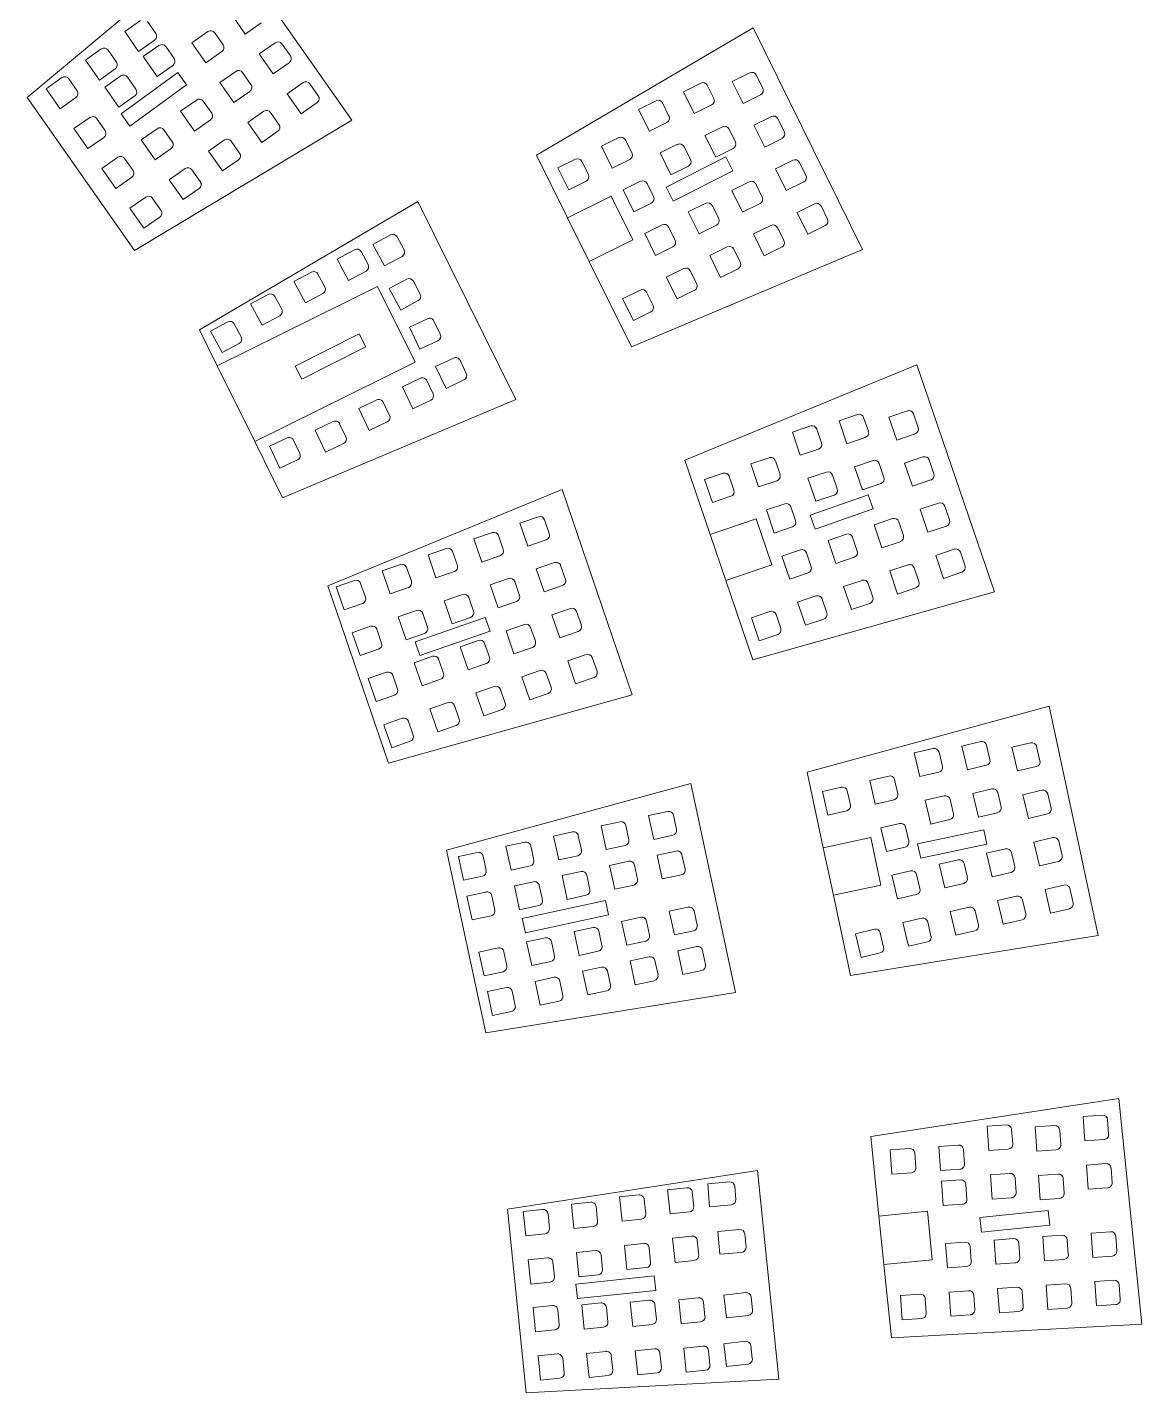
# Model space of a CAD drawing. Header units: millimetres. Extents: x -2091 to 2473, y -1360 to 1670.
# Drawn here: x 972.5 to 1201.6, y 1133.1 to 1413.6 of the extents above; entities that cross this region are included whole.
import ezdxf

# ---------------------------------------------------------------- set-up
doc = ezdxf.new("R2010")
doc.units = ezdxf.units.MM

msp = doc.modelspace()

# ---------------------------------------------------------------- linework, layer by layer
at = {"color": 7, "linetype": 'Continuous', "lineweight": 15}
for p, q in [((1012.52, 1432.67), (972.54, 1399.19)), ((1012.52, 1432.67), (1039.24, 1394.58)), ((995.84, 1415.07), (992.56, 1412.77)), ((998.95, 1412.37), (997.23, 1414.83)), ((1014.48, 1416.35), (1017.35, 1412.26)), ((1017.35, 1412.26), (1020.62, 1414.56)), ((992.56, 1412.77), (995.43, 1408.68)), ((1009.66, 1412.77), (1006.39, 1410.47)), ((1012.78, 1410.07), (1011.06, 1412.52)), ((1121.72, 1413.51), (1077.21, 1387.39)), ((1144.25, 1368.02), (1121.72, 1413.51)), ((987.75, 1409.19), (984.47, 1406.89)), ((990.87, 1406.49), (989.14, 1408.94)), ((995.43, 1408.68), (998.71, 1410.98)), ((999.6, 1409.91), (996.33, 1407.62)), ((1002.72, 1407.21), (1000.99, 1409.67)), ((1006.39, 1410.47), (1009.26, 1406.38)), ((1009.26, 1406.38), (1012.54, 1408.67)), ((1023.49, 1410.46), (1020.22, 1408.17)), ((1026.61, 1407.76), (1024.89, 1410.22)), ((984.47, 1406.89), (987.35, 1402.8)), ((996.33, 1407.62), (999.2, 1403.52)), ((999.2, 1403.52), (1002.47, 1405.82)), ((1020.22, 1408.17), (1023.09, 1404.07)), ((1023.09, 1404.07), (1026.36, 1406.37)), ((979.66, 1403.3), (976.39, 1401.01)), ((982.78, 1400.6), (981.06, 1403.06)), ((987.35, 1402.8), (990.62, 1405.09)), ((991.74, 1403.65), (988.47, 1401.35)), ((1003.48, 1404.33), (991.82, 1395.85)), ((994.86, 1400.94), (993.13, 1403.4)), ((1005.29, 1401.84), (1003.48, 1404.33)), ((1015.41, 1404.58), (1012.13, 1402.28)), ((1018.52, 1401.88), (1016.8, 1404.34)), ((1121.05, 1404.27), (1117.47, 1402.5)), ((1123.72, 1401.13), (1122.39, 1403.82)), ((976.39, 1401.01), (979.26, 1396.91)), ((988.47, 1401.35), (991.34, 1397.25)), ((993.63, 1393.36), (1005.29, 1401.84)), ((1012.13, 1402.28), (1015, 1398.19)), ((1015, 1398.19), (1018.28, 1400.49)), ((1029.24, 1402.28), (1025.96, 1399.98)), ((1032.35, 1399.58), (1030.63, 1402.03)), ((1110.98, 1402.18), (1107.4, 1400.41)), ((1107.4, 1400.41), (1109.61, 1395.92)), ((1113.65, 1399.04), (1112.32, 1401.73)), ((1117.47, 1402.5), (1119.68, 1398.02)), ((994.57, 1367.78), (972.54, 1399.19)), ((979.26, 1396.91), (982.53, 1399.21)), ((991.34, 1397.25), (994.61, 1399.55)), ((1007.32, 1398.7), (1004.05, 1396.4)), ((1010.44, 1396), (1008.71, 1398.45)), ((1025.96, 1399.98), (1028.83, 1395.89)), ((1028.83, 1395.89), (1032.11, 1398.19)), ((1101.78, 1398.56), (1098.2, 1396.79)), ((1104.45, 1395.42), (1103.12, 1398.11)), ((1109.61, 1395.92), (1113.2, 1397.7)), ((1119.68, 1398.02), (1123.27, 1399.79)), ((985.41, 1395.12), (982.13, 1392.82)), ((988.52, 1392.42), (986.8, 1394.87)), ((991.82, 1395.85), (993.63, 1393.36)), ((994.57, 1367.78), (1039.24, 1394.58)), ((1004.05, 1396.4), (1006.92, 1392.31)), ((1006.92, 1392.31), (1010.19, 1394.6)), ((1021.15, 1396.39), (1017.88, 1394.1)), ((1024.27, 1393.69), (1022.54, 1396.15)), ((1098.2, 1396.79), (1100.42, 1392.31)), ((1125.49, 1395.31), (1121.9, 1393.54)), ((1128.16, 1392.17), (1126.83, 1394.86)), ((982.13, 1392.82), (985, 1388.73)), ((999.24, 1392.81), (995.96, 1390.52)), ((1002.35, 1390.11), (1000.63, 1392.57)), ((1017.88, 1394.1), (1020.75, 1390)), ((1020.75, 1390), (1024.02, 1392.3)), ((1100.42, 1392.31), (1104, 1394.08)), ((1115.42, 1393.22), (1111.83, 1391.44)), ((1118.09, 1390.08), (1116.76, 1392.76)), ((1121.9, 1393.54), (1124.12, 1389.05)), ((985, 1388.73), (988.28, 1391.02)), ((995.96, 1390.52), (998.83, 1386.42)), ((1013.06, 1390.51), (1009.79, 1388.21)), ((1016.18, 1387.81), (1014.46, 1390.27)), ((1094.16, 1390.97), (1090.58, 1389.19)), ((1090.58, 1389.19), (1092.8, 1384.71)), ((1096.83, 1387.82), (1095.5, 1390.51)), ((1106.22, 1389.6), (1102.63, 1387.83)), ((1108.89, 1386.46), (1107.56, 1389.15)), ((1111.83, 1391.44), (1114.05, 1386.96)), ((1124.12, 1389.05), (1127.71, 1390.83)), ((991.15, 1386.93), (987.87, 1384.63)), ((994.27, 1384.23), (992.54, 1386.69)), ((998.83, 1386.42), (1002.11, 1388.72)), ((1009.79, 1388.21), (1012.66, 1384.12)), ((1012.66, 1384.12), (1015.94, 1386.42)), ((1077.21, 1387.39), (1083.6, 1374.48)), ((1085.2, 1386.53), (1081.62, 1384.76)), ((1087.87, 1383.39), (1086.54, 1386.08)), ((1092.8, 1384.71), (1096.38, 1386.49)), ((1102.63, 1387.83), (1104.85, 1383.34)), ((1116.11, 1387.02), (1103.86, 1380.82)), ((1114.05, 1386.96), (1117.63, 1388.74)), ((1117.57, 1384.15), (1116.11, 1387.02)), ((1129.92, 1386.35), (1126.34, 1384.57)), ((987.87, 1384.63), (990.75, 1380.54)), ((1004.98, 1384.63), (1001.7, 1382.33)), ((1008.09, 1381.93), (1006.37, 1384.38)), ((1081.62, 1384.76), (1083.83, 1380.28)), ((1104.85, 1383.34), (1108.44, 1385.12)), ((1105.32, 1377.94), (1117.57, 1384.15)), ((1126.34, 1384.57), (1128.56, 1380.09)), ((1132.59, 1383.21), (1131.26, 1385.9)), ((990.75, 1380.54), (994.02, 1382.84)), ((1001.7, 1382.33), (1004.58, 1378.24)), ((1004.58, 1378.24), (1007.85, 1380.53)), ((1083.83, 1380.28), (1087.42, 1382.05)), ((1098.6, 1382), (1095.01, 1380.23)), ((1101.27, 1378.86), (1099.94, 1381.55)), ((1103.86, 1380.82), (1105.32, 1377.94)), ((1120.96, 1381.91), (1117.38, 1380.14)), ((1123.63, 1378.77), (1122.3, 1381.46)), ((1128.56, 1380.09), (1132.14, 1381.87)), ((996.89, 1378.74), (993.62, 1376.45)), ((1000.01, 1376.04), (998.29, 1378.5)), ((1052.82, 1377.86), (1007.91, 1351.47)), ((1052.82, 1377.86), (1072.97, 1337.16)), ((1092.56, 1378.92), (1083.6, 1374.48)), ((1097, 1369.96), (1092.56, 1378.92)), ((1095.01, 1380.23), (1097.23, 1375.75)), ((1117.38, 1380.14), (1119.59, 1375.66)), ((993.62, 1376.45), (996.49, 1372.35)), ((1097.23, 1375.75), (1100.82, 1377.52)), ((1112, 1377.48), (1108.41, 1375.7)), ((1108.41, 1375.7), (1110.63, 1371.22)), ((1114.67, 1374.34), (1113.34, 1377.02)), ((1119.59, 1375.66), (1123.18, 1377.43)), ((1134.36, 1377.39), (1130.77, 1375.61)), ((1130.77, 1375.61), (1132.99, 1371.13)), ((1137.03, 1374.24), (1135.7, 1376.93)), ((996.49, 1372.35), (999.76, 1374.65)), ((1083.6, 1374.48), (1088.04, 1365.52)), ((1103.04, 1373.04), (1099.45, 1371.27)), ((1105.71, 1369.9), (1104.38, 1372.59)), ((1110.63, 1371.22), (1114.22, 1373)), ((1125.4, 1372.95), (1121.81, 1371.18)), ((1128.07, 1369.81), (1126.74, 1372.5)), ((1132.99, 1371.13), (1136.58, 1372.9)), ((1047.2, 1370.98), (1043.6, 1369.04)), ((1049.98, 1367.93), (1048.56, 1370.57)), ((1088.04, 1365.52), (1097, 1369.96)), ((1099.45, 1371.27), (1101.67, 1366.79)), ((1121.81, 1371.18), (1124.03, 1366.69)), ((1039.81, 1367.95), (1036.21, 1366.02)), ((1042.59, 1364.9), (1041.16, 1367.55)), ((1043.6, 1369.04), (1045.97, 1364.64)), ((1045.97, 1364.64), (1049.57, 1366.57)), ((1096.73, 1347.98), (1144.25, 1368.02)), ((1101.67, 1366.79), (1105.25, 1368.56)), ((1116.43, 1368.51), (1112.85, 1366.74)), ((1112.85, 1366.74), (1115.07, 1362.26)), ((1119.1, 1365.37), (1117.77, 1368.06)), ((1124.03, 1366.69), (1127.61, 1368.47)), ((1036.21, 1366.02), (1038.58, 1361.61)), ((1088.04, 1365.52), (1096.73, 1347.98)), ((1107.47, 1364.08), (1103.89, 1362.3)), ((1110.14, 1360.94), (1108.81, 1363.63)), ((1115.07, 1362.26), (1118.65, 1364.03)), ((1030.93, 1363.35), (1027.33, 1361.42)), ((1027.33, 1361.42), (1029.7, 1357.01)), ((1033.71, 1360.3), (1032.28, 1362.95)), ((1038.58, 1361.61), (1042.18, 1363.55)), ((1050.54, 1361.89), (1046.94, 1359.95)), ((1053.32, 1358.84), (1051.9, 1361.48)), ((1103.89, 1362.3), (1106.1, 1357.82)), ((1044.56, 1360.41), (1011.57, 1344.07)), ((1022.05, 1358.75), (1018.45, 1356.82)), ((1024.83, 1355.7), (1023.4, 1358.35)), ((1029.7, 1357.01), (1033.3, 1358.95)), ((1052.27, 1344.85), (1044.56, 1360.41)), ((1046.94, 1359.95), (1049.31, 1355.55)), ((1098.51, 1359.64), (1094.92, 1357.87)), ((1101.18, 1356.5), (1099.85, 1359.19)), ((1106.1, 1357.82), (1109.69, 1359.6)), ((1018.45, 1356.82), (1020.82, 1352.41)), ((1049.31, 1355.55), (1052.91, 1357.48)), ((1094.92, 1357.87), (1097.14, 1353.39)), ((1097.14, 1353.39), (1100.73, 1355.16)), ((1013.74, 1353.1), (1010.21, 1351.21)), ((1016.51, 1350.05), (1015.09, 1352.7)), ((1020.82, 1352.41), (1024.42, 1354.35)), ((1054.8, 1353.76), (1051.11, 1352)), ((1057.42, 1350.58), (1056.13, 1353.29)), ((1011.57, 1344.07), (1007.91, 1351.47)), ((1010.21, 1351.21), (1012.58, 1346.81)), ((1040.77, 1350.68), (1027.61, 1344.01)), ((1042.13, 1348), (1040.77, 1350.68)), ((1051.11, 1352), (1053.26, 1347.49)), ((1012.58, 1346.81), (1016.1, 1348.7)), ((1028.96, 1341.33), (1042.13, 1348)), ((1053.26, 1347.49), (1056.95, 1349.25)), ((1011.57, 1344.07), (1019.28, 1328.51)), ((1019.28, 1328.51), (1052.27, 1344.85)), ((1027.61, 1344.01), (1028.96, 1341.33)), ((1060.15, 1345.69), (1056.46, 1343.93)), ((1062.77, 1342.51), (1061.49, 1345.22)), ((1155.41, 1344.28), (1107.71, 1324.68)), ((1171.34, 1297.64), (1155.41, 1344.28)), ((1053.34, 1341.52), (1049.65, 1339.76)), ((1056.46, 1343.93), (1058.61, 1339.42)), ((1058.61, 1339.42), (1062.3, 1341.18)), ((1049.65, 1339.76), (1051.8, 1335.25)), ((1055.96, 1338.34), (1054.67, 1341.05)), ((1024.99, 1316.97), (1072.97, 1337.16)), ((1044.38, 1337.08), (1040.69, 1335.32)), ((1047, 1333.9), (1045.71, 1336.61)), ((1051.8, 1335.25), (1055.49, 1337)), ((1040.69, 1335.32), (1042.83, 1330.81)), ((1143.2, 1334.1), (1139.41, 1332.81)), ((1139.41, 1332.81), (1141.01, 1328.08)), ((1145.43, 1330.63), (1144.46, 1333.47)), ((1153.46, 1334.83), (1149.67, 1333.55)), ((1149.67, 1333.55), (1151.27, 1328.82)), ((1155.69, 1331.37), (1154.72, 1334.21)), ((1035.42, 1332.64), (1031.72, 1330.88)), ((1031.72, 1330.88), (1033.87, 1326.37)), ((1038.04, 1329.46), (1036.75, 1332.17)), ((1042.83, 1330.81), (1046.53, 1332.57)), ((1133.6, 1331.73), (1129.81, 1330.45)), ((1129.81, 1330.45), (1131.41, 1325.71)), ((1135.83, 1328.26), (1134.87, 1331.1)), ((1151.27, 1328.82), (1155.06, 1330.1)), ((1024.99, 1316.97), (1019.28, 1328.51)), ((1025.94, 1329.28), (1022.33, 1327.56)), ((1022.33, 1327.56), (1024.48, 1323.05)), ((1028.56, 1326.1), (1027.27, 1328.81)), ((1033.87, 1326.37), (1037.56, 1328.13)), ((1141.01, 1328.08), (1144.8, 1329.36)), ((1024.48, 1323.05), (1028.09, 1324.77)), ((1107.71, 1324.68), (1112.92, 1309.42)), ((1125.04, 1325.21), (1121.25, 1323.93)), ((1127.27, 1321.74), (1126.31, 1324.59)), ((1131.41, 1325.71), (1135.2, 1326.99)), ((1146.4, 1324.62), (1142.61, 1323.34)), ((1156.66, 1325.36), (1152.87, 1324.08)), ((1158.89, 1321.9), (1157.93, 1324.74)), ((1115.57, 1322.01), (1111.78, 1320.72)), ((1121.25, 1323.93), (1122.86, 1319.19)), ((1136.81, 1322.26), (1133.02, 1320.98)), ((1139.04, 1318.79), (1138.07, 1321.63)), ((1142.61, 1323.34), (1144.22, 1318.61)), ((1148.63, 1321.16), (1147.67, 1324)), ((1152.87, 1324.08), (1154.48, 1319.34)), ((1082.46, 1318.7), (1034.33, 1298.88)), ((1082.46, 1318.7), (1096.86, 1276.51)), ((1111.78, 1320.72), (1113.38, 1315.99)), ((1117.8, 1318.54), (1116.84, 1321.38)), ((1122.86, 1319.19), (1126.64, 1320.48)), ((1133.02, 1320.98), (1134.62, 1316.24)), ((1144.22, 1318.61), (1148.01, 1319.89)), ((1154.48, 1319.34), (1158.27, 1320.63)), ((1113.38, 1315.99), (1117.17, 1317.27)), ((1145.42, 1317.57), (1133.48, 1313.43)), ((1134.62, 1316.24), (1138.41, 1317.52)), ((1146.43, 1314.68), (1145.42, 1317.57)), ((1159.87, 1315.89), (1156.08, 1314.61)), ((1077.59, 1313.08), (1073.81, 1311.77)), ((1128.25, 1315.74), (1124.46, 1314.46)), ((1124.46, 1314.46), (1126.06, 1309.72)), ((1130.48, 1312.27), (1129.52, 1315.11)), ((1133.48, 1313.43), (1134.48, 1310.53)), ((1134.48, 1310.53), (1146.43, 1314.68)), ((1156.08, 1314.61), (1157.69, 1309.87)), ((1162.1, 1312.42), (1161.14, 1315.26)), ((1073.81, 1311.77), (1075.45, 1307.05)), ((1079.84, 1309.63), (1078.86, 1312.46)), ((1122.38, 1312.65), (1112.92, 1309.42)), ((1125.61, 1303.19), (1122.38, 1312.65)), ((1126.06, 1309.72), (1129.85, 1311.01)), ((1150.4, 1312.68), (1146.61, 1311.4)), ((1146.61, 1311.4), (1148.21, 1306.67)), ((1152.63, 1309.22), (1151.67, 1312.06)), ((1157.69, 1309.87), (1161.47, 1311.16)), ((1068.14, 1309.81), (1064.36, 1308.5)), ((1064.36, 1308.5), (1066, 1303.77)), ((1070.39, 1306.36), (1069.41, 1309.19)), ((1075.45, 1307.05), (1079.23, 1308.36)), ((1112.92, 1309.42), (1116.15, 1299.96)), ((1140.93, 1309.48), (1137.14, 1308.19)), ((1137.14, 1308.19), (1138.74, 1303.46)), ((1143.16, 1306.01), (1142.19, 1308.85)), ((1148.21, 1306.67), (1152, 1307.95)), ((1058.69, 1306.54), (1054.91, 1305.23)), ((1054.91, 1305.23), (1056.55, 1300.5)), ((1060.94, 1303.08), (1059.96, 1305.92)), ((1066, 1303.77), (1069.78, 1305.08)), ((1131.46, 1306.27), (1127.67, 1304.99)), ((1127.67, 1304.99), (1129.27, 1300.25)), ((1133.69, 1302.8), (1132.72, 1305.64)), ((1138.74, 1303.46), (1142.53, 1304.74)), ((1163.08, 1306.42), (1159.29, 1305.14)), ((1159.29, 1305.14), (1160.89, 1300.4)), ((1165.31, 1302.95), (1164.35, 1305.79)), ((1049.24, 1303.26), (1045.46, 1301.95)), ((1045.46, 1301.95), (1047.1, 1297.23)), ((1051.49, 1299.81), (1050.51, 1302.65)), ((1080.91, 1303.65), (1077.13, 1302.34)), ((1077.13, 1302.34), (1078.77, 1297.61)), ((1083.16, 1300.2), (1082.18, 1303.03)), ((1116.15, 1299.96), (1125.61, 1303.19)), ((1153.61, 1303.21), (1149.82, 1301.93)), ((1149.82, 1301.93), (1151.42, 1297.19)), ((1155.84, 1299.74), (1154.87, 1302.59)), ((1039.79, 1299.99), (1036.01, 1298.68)), ((1042.05, 1296.54), (1041.06, 1299.38)), ((1056.55, 1300.5), (1060.33, 1301.81)), ((1071.46, 1300.38), (1067.68, 1299.07)), ((1067.68, 1299.07), (1069.32, 1294.34)), ((1073.71, 1296.92), (1072.73, 1299.76)), ((1116.15, 1299.96), (1121.7, 1283.68)), ((1129.27, 1300.25), (1133.06, 1301.53)), ((1144.13, 1300), (1140.35, 1298.72)), ((1146.36, 1296.54), (1145.4, 1299.38)), ((1160.89, 1300.4), (1164.68, 1301.68)), ((1046.76, 1262.46), (1034.33, 1298.88)), ((1036.01, 1298.68), (1037.65, 1293.96)), ((1047.1, 1297.23), (1050.88, 1298.54)), ((1062.01, 1297.1), (1058.23, 1295.79)), ((1064.26, 1293.65), (1063.28, 1296.49)), ((1078.77, 1297.61), (1082.55, 1298.92)), ((1121.7, 1283.68), (1171.34, 1297.64)), ((1134.66, 1296.8), (1130.87, 1295.51)), ((1140.35, 1298.72), (1141.95, 1293.99)), ((1151.42, 1297.19), (1155.21, 1298.48)), ((1037.65, 1293.96), (1041.43, 1295.27)), ((1052.56, 1293.83), (1048.78, 1292.52)), ((1058.23, 1295.79), (1059.87, 1291.07)), ((1069.32, 1294.34), (1073.1, 1295.65)), ((1084.17, 1294.23), (1080.39, 1292.92)), ((1086.43, 1290.78), (1085.45, 1293.61)), ((1125.19, 1293.59), (1121.4, 1292.31)), ((1130.87, 1295.51), (1132.48, 1290.78)), ((1136.89, 1293.33), (1135.93, 1296.17)), ((1141.95, 1293.99), (1145.74, 1295.27)), ((1048.78, 1292.52), (1050.42, 1287.8)), ((1066.69, 1292.39), (1052.26, 1287.38)), ((1054.81, 1290.38), (1053.83, 1293.21)), ((1059.87, 1291.07), (1063.65, 1292.38)), ((1067.67, 1289.56), (1066.69, 1292.39)), ((1074.73, 1290.95), (1070.95, 1289.64)), ((1080.39, 1292.92), (1082.03, 1288.2)), ((1121.4, 1292.31), (1123.01, 1287.57)), ((1127.42, 1290.12), (1126.46, 1292.96)), ((1132.48, 1290.78), (1136.27, 1292.06)), ((1043.11, 1290.56), (1039.33, 1289.25)), ((1039.33, 1289.25), (1040.97, 1284.53)), ((1045.36, 1287.11), (1044.38, 1289.94)), ((1050.42, 1287.8), (1054.2, 1289.11)), ((1053.24, 1284.55), (1067.67, 1289.56)), ((1070.95, 1289.64), (1072.58, 1284.92)), ((1076.98, 1287.5), (1076, 1290.33)), ((1082.03, 1288.2), (1085.81, 1289.51)), ((1123.01, 1287.57), (1126.79, 1288.85)), ((1040.97, 1284.53), (1044.75, 1285.84)), ((1052.26, 1287.38), (1053.24, 1284.55)), ((1065.28, 1287.67), (1061.5, 1286.36)), ((1061.5, 1286.36), (1063.14, 1281.64)), ((1067.53, 1284.22), (1066.55, 1287.06)), ((1072.58, 1284.92), (1076.36, 1286.23)), ((1055.83, 1284.39), (1052.05, 1283.08)), ((1052.05, 1283.08), (1053.69, 1278.36)), ((1058.09, 1280.94), (1057.1, 1283.78)), ((1063.14, 1281.64), (1066.92, 1282.95)), ((1087.4, 1284.77), (1083.62, 1283.46)), ((1083.62, 1283.46), (1085.26, 1278.73)), ((1089.66, 1281.31), (1088.68, 1284.15)), ((1046.38, 1281.12), (1042.6, 1279.81)), ((1042.6, 1279.81), (1044.24, 1275.08)), ((1048.64, 1277.66), (1047.66, 1280.5)), ((1053.69, 1278.36), (1057.47, 1279.67)), ((1077.96, 1281.49), (1074.18, 1280.18)), ((1074.18, 1280.18), (1075.81, 1275.45)), ((1080.21, 1278.04), (1079.23, 1280.87)), ((1085.26, 1278.73), (1089.04, 1280.04)), ((1068.51, 1278.21), (1064.73, 1276.9)), ((1064.73, 1276.9), (1066.37, 1272.17)), ((1070.76, 1274.76), (1069.78, 1277.59)), ((1075.81, 1275.45), (1079.59, 1276.76)), ((1044.24, 1275.08), (1048.02, 1276.39)), ((1046.76, 1262.46), (1096.86, 1276.51)), ((1059.06, 1274.93), (1055.28, 1273.62)), ((1061.32, 1271.48), (1060.33, 1274.31)), ((1182.58, 1274.14), (1132.83, 1260.6)), ((1192.68, 1227), (1182.58, 1274.14)), ((1049.61, 1271.65), (1045.84, 1270.34)), ((1051.87, 1268.2), (1050.89, 1271.03)), ((1055.28, 1273.62), (1056.92, 1268.9)), ((1066.37, 1272.17), (1070.15, 1273.48)), ((1045.84, 1270.34), (1047.47, 1265.62)), ((1056.92, 1268.9), (1060.7, 1270.21)), ((1047.47, 1265.62), (1051.25, 1266.93)), ((1158.77, 1265.45), (1154.87, 1264.54)), ((1168.55, 1266.87), (1164.65, 1265.96)), ((1164.65, 1265.96), (1165.79, 1261.09)), ((1170.43, 1263.2), (1169.75, 1266.12)), ((1178.83, 1266.61), (1174.93, 1265.7)), ((1174.93, 1265.7), (1176.07, 1260.83)), ((1180.71, 1262.94), (1180.03, 1265.86)), ((1154.87, 1264.54), (1156.01, 1259.67)), ((1160.65, 1261.78), (1159.97, 1264.7)), ((1132.83, 1260.6), (1136.16, 1245.07)), ((1149.61, 1259.79), (1145.72, 1258.88)), ((1156.01, 1259.67), (1159.9, 1260.58)), ((1165.79, 1261.09), (1169.68, 1262)), ((1176.07, 1260.83), (1179.97, 1261.74)), ((1108.94, 1258.23), (1058.74, 1244.53)), ((1108.94, 1258.23), (1118.14, 1215.29)), ((1139.88, 1257.52), (1135.98, 1256.61)), ((1145.72, 1258.88), (1146.85, 1254.01)), ((1151.5, 1256.12), (1150.82, 1259.05)), ((1170.82, 1257.13), (1166.92, 1256.22)), ((1135.98, 1256.61), (1137.12, 1251.74)), ((1141.76, 1253.85), (1141.08, 1256.77)), ((1146.85, 1254.01), (1150.75, 1254.92)), ((1161.04, 1255.71), (1157.14, 1254.8)), ((1157.14, 1254.8), (1158.28, 1249.93)), ((1162.92, 1252.04), (1162.24, 1254.96)), ((1166.92, 1256.22), (1168.06, 1251.35)), ((1172.7, 1253.46), (1172.02, 1256.38)), ((1181.1, 1256.87), (1177.21, 1255.96)), ((1177.21, 1255.96), (1178.34, 1251.09)), ((1182.98, 1253.2), (1182.3, 1256.12)), ((1104.18, 1252.5), (1100.27, 1251.66)), ((1100.27, 1251.66), (1101.32, 1246.77)), ((1106, 1248.81), (1105.36, 1251.74)), ((1137.12, 1251.74), (1141.01, 1252.65)), ((1168.06, 1251.35), (1171.95, 1252.26)), ((1178.34, 1251.09), (1182.24, 1252)), ((1094.4, 1250.4), (1090.49, 1249.56)), ((1090.49, 1249.56), (1091.54, 1244.67)), ((1096.22, 1246.7), (1095.59, 1249.64)), ((1151.89, 1250.05), (1147.99, 1249.15)), ((1147.99, 1249.15), (1149.13, 1244.28)), ((1153.77, 1246.39), (1153.09, 1249.31)), ((1169.16, 1248.76), (1155.56, 1245.83)), ((1158.28, 1249.93), (1162.17, 1250.84)), ((1169.79, 1245.82), (1169.16, 1248.76)), ((1074.85, 1246.2), (1070.94, 1245.35)), ((1084.62, 1248.3), (1080.71, 1247.45)), ((1080.71, 1247.45), (1081.77, 1242.57)), ((1086.44, 1244.6), (1085.81, 1247.53)), ((1101.32, 1246.77), (1105.23, 1247.62)), ((1145.94, 1247.16), (1136.16, 1245.07)), ((1148.03, 1237.38), (1145.94, 1247.16)), ((1155.56, 1245.83), (1156.2, 1242.9)), ((1156.2, 1242.9), (1169.79, 1245.82)), ((1183.37, 1247.13), (1179.48, 1246.22)), ((1179.48, 1246.22), (1180.61, 1241.35)), ((1185.26, 1243.46), (1184.57, 1246.38)), ((1066.78, 1207.03), (1058.74, 1244.53)), ((1065.07, 1244.09), (1061.16, 1243.25)), ((1061.16, 1243.25), (1062.22, 1238.36)), ((1066.89, 1240.4), (1066.26, 1243.33)), ((1070.94, 1245.35), (1071.99, 1240.46)), ((1076.67, 1242.5), (1076.03, 1245.43)), ((1081.77, 1242.57), (1085.68, 1243.41)), ((1091.54, 1244.67), (1095.45, 1245.51)), ((1105.93, 1244.37), (1102.02, 1243.53)), ((1102.02, 1243.53), (1103.08, 1238.64)), ((1107.75, 1240.68), (1107.12, 1243.61)), ((1136.16, 1245.07), (1138.25, 1235.29)), ((1149.13, 1244.28), (1153.02, 1245.18)), ((1173.63, 1244.86), (1169.74, 1243.95)), ((1169.74, 1243.95), (1170.88, 1239.08)), ((1175.52, 1241.19), (1174.84, 1244.11)), ((1071.99, 1240.46), (1075.9, 1241.31)), ((1086.38, 1240.17), (1082.47, 1239.32)), ((1096.16, 1242.27), (1092.25, 1241.43)), ((1092.25, 1241.43), (1093.3, 1236.54)), ((1097.98, 1238.57), (1097.34, 1241.51)), ((1154.16, 1240.32), (1150.26, 1239.41)), ((1163.9, 1242.59), (1160, 1241.68)), ((1160, 1241.68), (1161.14, 1236.81)), ((1165.78, 1238.92), (1165.1, 1241.84)), ((1180.61, 1241.35), (1184.51, 1242.26)), ((1062.22, 1238.36), (1066.13, 1239.21)), ((1076.6, 1238.07), (1072.69, 1237.22)), ((1082.47, 1239.32), (1083.52, 1234.44)), ((1088.2, 1236.47), (1087.57, 1239.4)), ((1093.3, 1236.54), (1097.21, 1237.38)), ((1103.08, 1238.64), (1106.99, 1239.49)), ((1138.25, 1235.29), (1148.03, 1237.38)), ((1150.26, 1239.41), (1151.4, 1234.54)), ((1156.04, 1236.65), (1155.36, 1239.57)), ((1161.14, 1236.81), (1165.03, 1237.72)), ((1170.88, 1239.08), (1174.77, 1239.99)), ((1185.65, 1237.39), (1181.75, 1236.48)), ((1066.83, 1235.96), (1062.92, 1235.12)), ((1062.92, 1235.12), (1063.97, 1230.23)), ((1068.65, 1232.26), (1068.01, 1235.2)), ((1072.69, 1237.22), (1073.75, 1232.33)), ((1078.42, 1234.37), (1077.79, 1237.3)), ((1083.52, 1234.44), (1087.43, 1235.28)), ((1138.25, 1235.29), (1141.79, 1218.78)), ((1151.4, 1234.54), (1155.29, 1235.45)), ((1175.91, 1235.12), (1172.01, 1234.21)), ((1181.75, 1236.48), (1182.89, 1231.61)), ((1187.53, 1233.72), (1186.85, 1236.65)), ((1073.75, 1232.33), (1077.66, 1233.18)), ((1091.41, 1234.21), (1074.3, 1230.53)), ((1092.04, 1231.27), (1091.41, 1234.21)), ((1108.41, 1232.87), (1104.5, 1232.03)), ((1104.5, 1232.03), (1105.55, 1227.14)), ((1110.23, 1229.17), (1109.6, 1232.1)), ((1166.17, 1232.85), (1162.27, 1231.94)), ((1162.27, 1231.94), (1163.41, 1227.07)), ((1168.05, 1229.18), (1167.37, 1232.1)), ((1172.01, 1234.21), (1173.15, 1229.34)), ((1177.79, 1231.45), (1177.11, 1234.37)), ((1182.89, 1231.61), (1186.78, 1232.52)), ((1063.97, 1230.23), (1067.88, 1231.08)), ((1074.3, 1230.53), (1074.93, 1227.6)), ((1074.93, 1227.6), (1092.04, 1231.27)), ((1098.63, 1230.77), (1094.72, 1229.93)), ((1094.72, 1229.93), (1095.77, 1225.04)), ((1100.45, 1227.06), (1099.82, 1230)), ((1156.43, 1230.58), (1152.53, 1229.67)), ((1152.53, 1229.67), (1153.67, 1224.8)), ((1158.31, 1226.91), (1157.63, 1229.83)), ((1173.15, 1229.34), (1177.04, 1230.25)), ((1079.08, 1226.56), (1075.17, 1225.72)), ((1088.86, 1228.66), (1084.95, 1227.82)), ((1084.95, 1227.82), (1085.99, 1222.94)), ((1090.67, 1224.96), (1090.05, 1227.89)), ((1105.55, 1227.14), (1109.46, 1227.98)), ((1141.79, 1218.78), (1192.68, 1227)), ((1146.69, 1228.31), (1142.8, 1227.4)), ((1142.8, 1227.4), (1143.93, 1222.53)), ((1148.57, 1224.64), (1147.89, 1227.56)), ((1163.41, 1227.07), (1167.3, 1227.98)), ((1069.3, 1224.46), (1065.39, 1223.62)), ((1065.39, 1223.62), (1066.44, 1218.73)), ((1071.12, 1220.76), (1070.49, 1223.69)), ((1075.17, 1225.72), (1076.22, 1220.83)), ((1080.9, 1222.86), (1080.27, 1225.79)), ((1085.99, 1222.94), (1089.9, 1223.77)), ((1095.77, 1225.04), (1099.68, 1225.88)), ((1110.15, 1224.73), (1106.24, 1223.9)), ((1106.24, 1223.9), (1107.29, 1219.01)), ((1111.97, 1221.03), (1111.34, 1223.97)), ((1143.93, 1222.53), (1147.83, 1223.44)), ((1153.67, 1224.8), (1157.57, 1225.71)), ((1076.22, 1220.83), (1080.13, 1221.67)), ((1090.6, 1220.53), (1086.69, 1219.69)), ((1100.38, 1222.63), (1096.46, 1221.79)), ((1096.46, 1221.79), (1097.51, 1216.91)), ((1102.19, 1218.93), (1101.56, 1221.86)), ((1066.44, 1218.73), (1070.35, 1219.57)), ((1080.82, 1218.43), (1076.91, 1217.59)), ((1086.69, 1219.69), (1087.74, 1214.8)), ((1092.42, 1216.83), (1091.79, 1219.76)), ((1097.51, 1216.91), (1101.42, 1217.74)), ((1107.29, 1219.01), (1111.2, 1219.85)), ((1066.78, 1207.03), (1118.14, 1215.29)), ((1071.05, 1216.32), (1067.14, 1215.49)), ((1067.14, 1215.49), (1068.18, 1210.6)), ((1072.86, 1212.62), (1072.23, 1215.56)), ((1076.91, 1217.59), (1077.96, 1212.7)), ((1082.64, 1214.72), (1082.01, 1217.66)), ((1087.74, 1214.8), (1091.65, 1215.64)), ((1077.96, 1212.7), (1081.87, 1213.54)), ((1068.18, 1210.6), (1072.09, 1211.43)), ((1196.89, 1193.54), (1145.94, 1185.7)), ((1201.62, 1147.17), (1196.89, 1193.54)), ((1193.55, 1190.12), (1189.56, 1189.84)), ((1189.56, 1189.84), (1189.92, 1184.85)), ((1173.82, 1188.11), (1169.83, 1187.83)), ((1169.83, 1187.83), (1170.19, 1182.84)), ((1175.1, 1184.19), (1174.89, 1187.18)), ((1183.7, 1187.97), (1179.71, 1187.69)), ((1179.71, 1187.69), (1180.07, 1182.7)), ((1184.99, 1184.05), (1184.77, 1187.05)), ((1194.83, 1186.2), (1194.62, 1189.2)), ((1145.94, 1185.7), (1147.61, 1169.34)), ((1189.92, 1184.85), (1193.91, 1185.13)), ((1153.92, 1183.26), (1149.93, 1182.97)), ((1149.93, 1182.97), (1150.28, 1177.99)), ((1155.2, 1179.34), (1154.99, 1182.33)), ((1163.89, 1183.97), (1159.9, 1183.68)), ((1159.9, 1183.68), (1160.26, 1178.7)), ((1165.17, 1180.05), (1164.96, 1183.04)), ((1170.19, 1182.84), (1174.18, 1183.12)), ((1180.07, 1182.7), (1184.06, 1182.99)), ((1122.67, 1178.7), (1071.26, 1170.77)), ((1122.67, 1178.7), (1127.04, 1135.88)), ((1160.26, 1178.7), (1164.25, 1178.98)), ((1194.26, 1180.15), (1190.27, 1179.86)), ((1190.27, 1179.86), (1190.63, 1174.88)), ((1195.54, 1176.23), (1195.33, 1179.22)), ((1116.88, 1176.4), (1112.4, 1176)), ((1112.4, 1176), (1112.81, 1171.29)), ((1150.28, 1177.99), (1154.27, 1178.27)), ((1164.43, 1176.79), (1160.44, 1176.51)), ((1160.44, 1176.51), (1160.79, 1171.52)), ((1165.71, 1172.87), (1165.5, 1175.86)), ((1174.53, 1178.14), (1170.54, 1177.85)), ((1170.54, 1177.85), (1170.9, 1172.86)), ((1175.81, 1174.22), (1175.6, 1177.21)), ((1184.41, 1178), (1180.42, 1177.71)), ((1180.42, 1177.71), (1180.78, 1172.73)), ((1185.7, 1174.08), (1185.48, 1177.07)), ((1098.26, 1173.7), (1094.28, 1173.3)), ((1094.28, 1173.3), (1094.79, 1168.32)), ((1099.66, 1169.83), (1099.35, 1172.81)), ((1108.15, 1175.19), (1104.17, 1174.79)), ((1104.17, 1174.79), (1104.67, 1169.81)), ((1109.55, 1171.32), (1109.24, 1174.3)), ((1118.2, 1172.77), (1117.96, 1175.49)), ((1170.9, 1172.86), (1174.89, 1173.15)), ((1180.78, 1172.73), (1184.77, 1173.01)), ((1190.63, 1174.88), (1194.62, 1175.16)), ((1075.11, 1133.08), (1071.26, 1170.77)), ((1078.48, 1170.72), (1074.5, 1170.32)), ((1074.5, 1170.32), (1075.01, 1165.34)), ((1088.37, 1172.21), (1084.39, 1171.81)), ((1084.39, 1171.81), (1084.9, 1166.83)), ((1089.77, 1168.33), (1089.47, 1171.32)), ((1104.67, 1169.81), (1108.65, 1170.22)), ((1112.81, 1171.29), (1117.29, 1171.69)), ((1157.56, 1170.35), (1147.61, 1169.34)), ((1158.58, 1160.41), (1157.56, 1170.35)), ((1160.79, 1171.52), (1164.78, 1171.8)), ((1182.43, 1170.51), (1168.35, 1169.07)), ((1182.74, 1167.53), (1182.43, 1170.51)), ((1079.88, 1166.84), (1079.58, 1169.83)), ((1084.9, 1166.83), (1088.88, 1167.24)), ((1094.79, 1168.32), (1098.77, 1168.73)), ((1147.61, 1169.34), (1148.63, 1159.39)), ((1168.35, 1169.07), (1168.66, 1166.09)), ((1168.66, 1166.09), (1182.74, 1167.53)), ((1075.01, 1165.34), (1078.99, 1165.75)), ((1109.16, 1165.25), (1105.18, 1164.84)), ((1105.18, 1164.84), (1105.69, 1159.86)), ((1118.96, 1166.62), (1114.48, 1166.22)), ((1114.48, 1166.22), (1114.9, 1161.51)), ((1120.28, 1162.99), (1120.04, 1165.71)), ((1175.29, 1164.73), (1171.3, 1164.44)), ((1171.3, 1164.44), (1171.65, 1159.46)), ((1185.26, 1165.44), (1181.27, 1165.15)), ((1181.27, 1165.15), (1181.63, 1160.16)), ((1186.54, 1161.52), (1186.33, 1164.51)), ((1195.24, 1166.15), (1191.25, 1165.86)), ((1191.25, 1165.86), (1191.6, 1160.87)), ((1196.52, 1162.23), (1196.31, 1165.22)), ((1089.38, 1162.26), (1085.41, 1161.86)), ((1085.41, 1161.86), (1085.91, 1156.88)), ((1099.27, 1163.75), (1095.29, 1163.35)), ((1095.29, 1163.35), (1095.8, 1158.37)), ((1100.67, 1159.88), (1100.37, 1162.86)), ((1110.56, 1161.37), (1110.26, 1164.35)), ((1114.9, 1161.51), (1119.37, 1161.91)), ((1165.31, 1164.02), (1161.32, 1163.73)), ((1161.32, 1163.73), (1161.68, 1158.75)), ((1166.59, 1160.1), (1166.38, 1163.09)), ((1176.57, 1160.81), (1176.36, 1163.8)), ((1079.5, 1160.77), (1075.52, 1160.37)), ((1075.52, 1160.37), (1076.03, 1155.39)), ((1080.9, 1156.9), (1080.59, 1159.88)), ((1090.79, 1158.39), (1090.48, 1161.37)), ((1095.8, 1158.37), (1099.78, 1158.78)), ((1105.69, 1159.86), (1109.67, 1160.27)), ((1148.63, 1159.39), (1158.58, 1160.41)), ((1148.63, 1159.39), (1150.16, 1144.36)), ((1161.68, 1158.75), (1165.67, 1159.03)), ((1171.65, 1159.46), (1175.64, 1159.74)), ((1181.63, 1160.16), (1185.62, 1160.45)), ((1191.6, 1160.87), (1195.59, 1161.16)), ((1101.42, 1157.06), (1085.32, 1155.41)), ((1085.91, 1156.88), (1089.89, 1157.29)), ((1101.73, 1154.08), (1101.42, 1157.06)), ((1195.95, 1156.17), (1191.96, 1155.89)), ((1076.03, 1155.39), (1080, 1155.8)), ((1085.32, 1155.41), (1085.62, 1152.43)), ((1085.62, 1152.43), (1101.73, 1154.08)), ((1120.22, 1153.65), (1115.75, 1153.13)), ((1156.05, 1153.33), (1152.06, 1153.05)), ((1166.02, 1154.04), (1162.03, 1153.76)), ((1162.03, 1153.76), (1162.39, 1148.77)), ((1176, 1154.75), (1172.01, 1154.47)), ((1172.01, 1154.47), (1172.36, 1149.48)), ((1177.28, 1150.83), (1177.07, 1153.83)), ((1185.97, 1155.46), (1181.98, 1155.18)), ((1181.98, 1155.18), (1182.34, 1150.19)), ((1187.25, 1151.54), (1187.04, 1154.53)), ((1191.96, 1155.89), (1192.31, 1150.9)), ((1197.23, 1152.25), (1197.02, 1155.24)), ((1080.5, 1150.98), (1076.52, 1150.57)), ((1076.52, 1150.57), (1077.03, 1145.6)), ((1090.48, 1151.52), (1086.5, 1151.11)), ((1086.5, 1151.11), (1087.01, 1146.14)), ((1091.88, 1147.64), (1091.58, 1150.63)), ((1100.47, 1152.06), (1096.49, 1151.65)), ((1096.49, 1151.65), (1097, 1146.68)), ((1101.87, 1148.18), (1101.56, 1151.16)), ((1110.45, 1152.6), (1106.47, 1152.19)), ((1106.47, 1152.19), (1106.98, 1147.22)), ((1111.85, 1148.72), (1111.55, 1151.7)), ((1115.75, 1153.13), (1116.3, 1148.44)), ((1121.64, 1150.07), (1121.33, 1152.78)), ((1152.06, 1153.05), (1152.41, 1148.06)), ((1157.33, 1149.41), (1157.12, 1152.41)), ((1167.3, 1150.12), (1167.09, 1153.12)), ((1182.34, 1150.19), (1186.33, 1150.47)), ((1192.31, 1150.9), (1196.3, 1151.18)), ((1081.9, 1147.1), (1081.59, 1150.09)), ((1106.98, 1147.22), (1110.96, 1147.62)), ((1116.3, 1148.44), (1120.76, 1148.96)), ((1152.41, 1148.06), (1156.4, 1148.34)), ((1162.39, 1148.77), (1166.38, 1149.05)), ((1172.36, 1149.48), (1176.35, 1149.76)), ((1077.03, 1145.6), (1081, 1146.01)), ((1087.01, 1146.14), (1090.99, 1146.54)), ((1097, 1146.68), (1100.98, 1147.08)), ((1150.16, 1144.36), (1201.62, 1147.17)), ((1101.48, 1142.11), (1097.5, 1141.7)), ((1111.47, 1142.65), (1107.49, 1142.24)), ((1107.49, 1142.24), (1108, 1137.27)), ((1120.15, 1143.65), (1115.69, 1143.13)), ((1115.69, 1143.13), (1116.24, 1138.44)), ((1121.58, 1140.07), (1121.26, 1142.78)), ((1081.51, 1141.03), (1077.53, 1140.63)), ((1077.53, 1140.63), (1078.04, 1135.65)), ((1082.91, 1137.15), (1082.61, 1140.14)), ((1091.5, 1141.57), (1087.52, 1141.16)), ((1087.52, 1141.16), (1088.03, 1136.19)), ((1092.9, 1137.69), (1092.59, 1140.68)), ((1097.5, 1141.7), (1098.01, 1136.73)), ((1102.88, 1138.23), (1102.58, 1141.22)), ((1112.87, 1138.77), (1112.57, 1141.75)), ((1088.03, 1136.19), (1092.01, 1136.6)), ((1098.01, 1136.73), (1101.99, 1137.13)), ((1108, 1137.27), (1111.98, 1137.67)), ((1116.24, 1138.44), (1120.7, 1138.96)), ((1075.11, 1133.08), (1127.04, 1135.88)), ((1078.04, 1135.65), (1082.02, 1136.06))]:
    msp.add_line(p, q, dxfattribs=at)
for centre, start, end in [((998.13, 1411.8), 305.0509, 35.0509), ((1010.24, 1411.95), 35.0509, 125.0509), ((988.32, 1408.37), 35.0509, 125.0509), ((1000.17, 1409.1), 35.0509, 125.0509), ((1011.96, 1409.49), 305.0509, 35.0509), ((1024.07, 1409.65), 35.0509, 125.0509), ((990.05, 1405.91), 305.0509, 35.0509), ((1001.9, 1406.64), 305.0509, 35.0509), ((1025.79, 1407.19), 305.0509, 35.0509), ((980.24, 1402.48), 35.0509, 125.0509), ((992.32, 1402.83), 35.0509, 125.0509), ((1015.98, 1403.76), 35.0509, 125.0509), ((1121.5, 1403.38), 26.3304, 116.3304), ((981.96, 1400.03), 305.0509, 35.0509), ((994.04, 1400.37), 305.0509, 35.0509), ((1017.7, 1401.31), 305.0509, 35.0509), ((1029.81, 1401.46), 35.0509, 125.0509), ((1111.42, 1401.28), 26.3304, 116.3304), ((1122.83, 1400.69), 296.3304, 26.3304), ((1007.9, 1397.88), 35.0509, 125.0509), ((1031.53, 1399), 305.0509, 35.0509), ((1102.23, 1397.67), 26.3304, 116.3304), ((1112.76, 1398.59), 296.3304, 26.3304), ((985.98, 1394.3), 35.0509, 125.0509), ((1009.62, 1395.42), 305.0509, 35.0509), ((1021.72, 1395.58), 35.0509, 125.0509), ((1103.56, 1394.98), 296.3304, 26.3304), ((1125.93, 1394.41), 26.3304, 116.3304), ((987.7, 1391.84), 305.0509, 35.0509), ((999.81, 1392), 35.0509, 125.0509), ((1023.45, 1393.12), 305.0509, 35.0509), ((1115.86, 1392.32), 26.3304, 116.3304), ((1127.26, 1391.73), 296.3304, 26.3304), ((1001.53, 1389.54), 305.0509, 35.0509), ((1013.64, 1389.69), 35.0509, 125.0509), ((1094.61, 1390.07), 26.3304, 116.3304), ((1106.66, 1388.7), 26.3304, 116.3304), ((1117.19, 1389.63), 296.3304, 26.3304), ((991.72, 1386.11), 35.0509, 125.0509), ((1015.36, 1387.24), 305.0509, 35.0509), ((1085.65, 1385.63), 26.3304, 116.3304), ((1095.94, 1387.38), 296.3304, 26.3304), ((1107.99, 1386.01), 296.3304, 26.3304), ((1130.37, 1385.45), 26.3304, 116.3304), ((993.45, 1383.66), 305.0509, 35.0509), ((1005.55, 1383.81), 35.0509, 125.0509), ((1086.98, 1382.95), 296.3304, 26.3304), ((1007.28, 1381.35), 305.0509, 35.0509), ((1099.04, 1381.11), 26.3304, 116.3304), ((1121.4, 1381.02), 26.3304, 116.3304), ((1131.7, 1382.76), 296.3304, 26.3304), ((997.47, 1377.93), 35.0509, 125.0509), ((1100.37, 1378.42), 296.3304, 26.3304), ((1122.73, 1378.33), 296.3304, 26.3304), ((999.19, 1375.47), 305.0509, 35.0509), ((1112.44, 1376.58), 26.3304, 116.3304), ((1134.8, 1376.49), 26.3304, 116.3304), ((1103.48, 1372.15), 26.3304, 116.3304), ((1113.77, 1373.89), 296.3304, 26.3304), ((1125.84, 1372.05), 26.3304, 116.3304), ((1136.13, 1373.8), 296.3304, 26.3304), ((1047.68, 1370.1), 28.2783, 118.2783), ((1104.81, 1369.46), 296.3304, 26.3304), ((1127.17, 1369.36), 296.3304, 26.3304), ((1040.28, 1367.07), 28.2783, 118.2783), ((1049.1, 1367.46), 298.2783, 28.2783), ((1116.88, 1367.62), 26.3304, 116.3304), ((1041.7, 1364.43), 298.2783, 28.2783), ((1107.91, 1363.18), 26.3304, 116.3304), ((1118.21, 1364.93), 296.3304, 26.3304), ((1031.4, 1362.47), 28.2783, 118.2783), ((1051.02, 1361.01), 28.2783, 118.2783), ((1109.25, 1360.49), 296.3304, 26.3304), ((1022.52, 1357.87), 28.2783, 118.2783), ((1032.82, 1359.83), 298.2783, 28.2783), ((1052.44, 1358.36), 298.2783, 28.2783), ((1098.95, 1358.75), 26.3304, 116.3304), ((1023.95, 1355.23), 298.2783, 28.2783), ((1100.28, 1356.06), 296.3304, 26.3304), ((1014.21, 1352.22), 28.2783, 118.2783), ((1055.23, 1352.86), 25.4522, 115.4522), ((1015.63, 1349.58), 298.2783, 28.2783), ((1056.52, 1350.15), 295.4522, 25.4522), ((1060.58, 1344.79), 25.4522, 115.4522), ((1053.77, 1340.62), 25.4522, 115.4522), ((1061.87, 1342.08), 295.4522, 25.4522), ((1055.06, 1337.91), 295.4522, 25.4522), ((1044.81, 1336.18), 25.4522, 115.4522), ((1035.85, 1331.74), 25.4522, 115.4522), ((1046.1, 1333.47), 295.4522, 25.4522), ((1143.52, 1333.15), 18.7075, 108.7075), ((1153.78, 1333.89), 18.7075, 108.7075), ((1133.92, 1330.78), 18.7075, 108.7075), ((1144.48, 1330.31), 288.7075, 18.7075), ((1154.74, 1331.05), 288.7075, 18.7075), ((1026.37, 1328.38), 25.4522, 115.4522), ((1037.14, 1329.03), 295.4522, 25.4522), ((1134.88, 1327.94), 288.7075, 18.7075), ((1027.66, 1325.67), 295.4522, 25.4522), ((1125.36, 1324.27), 18.7075, 108.7075), ((1146.72, 1323.68), 18.7075, 108.7075), ((1156.98, 1324.42), 18.7075, 108.7075), ((1115.89, 1321.06), 18.7075, 108.7075), ((1126.32, 1321.42), 288.7075, 18.7075), ((1137.13, 1321.31), 18.7075, 108.7075), ((1157.95, 1321.57), 288.7075, 18.7075), ((1138.09, 1318.47), 288.7075, 18.7075), ((1147.69, 1320.84), 288.7075, 18.7075), ((1116.85, 1318.22), 288.7075, 18.7075), ((1160.19, 1314.94), 18.7075, 108.7075), ((1077.92, 1312.14), 19.1187, 109.1187), ((1128.57, 1314.79), 18.7075, 108.7075), ((1129.53, 1311.95), 288.7075, 18.7075), ((1150.72, 1311.74), 18.7075, 108.7075), ((1161.15, 1312.1), 288.7075, 18.7075), ((1068.47, 1308.86), 19.1187, 109.1187), ((1078.9, 1309.3), 289.1187, 19.1187), ((1141.25, 1308.53), 18.7075, 108.7075), ((1151.68, 1308.9), 288.7075, 18.7075), ((1059.02, 1305.59), 19.1187, 109.1187), ((1069.45, 1306.03), 289.1187, 19.1187), ((1131.78, 1305.32), 18.7075, 108.7075), ((1142.21, 1305.69), 288.7075, 18.7075), ((1163.4, 1305.47), 18.7075, 108.7075), ((1049.57, 1302.32), 19.1187, 109.1187), ((1060, 1302.76), 289.1187, 19.1187), ((1081.24, 1302.7), 19.1187, 109.1187), ((1132.74, 1302.48), 288.7075, 18.7075), ((1153.93, 1302.27), 18.7075, 108.7075), ((1164.36, 1302.63), 288.7075, 18.7075), ((1040.12, 1299.05), 19.1187, 109.1187), ((1050.55, 1299.49), 289.1187, 19.1187), ((1071.79, 1299.43), 19.1187, 109.1187), ((1082.22, 1299.87), 289.1187, 19.1187), ((1144.46, 1299.06), 18.7075, 108.7075), ((1154.89, 1299.42), 288.7075, 18.7075), ((1041.1, 1296.21), 289.1187, 19.1187), ((1062.34, 1296.16), 19.1187, 109.1187), ((1072.77, 1296.6), 289.1187, 19.1187), ((1134.98, 1295.85), 18.7075, 108.7075), ((1145.42, 1296.22), 288.7075, 18.7075), ((1052.89, 1292.89), 19.1187, 109.1187), ((1063.32, 1293.32), 289.1187, 19.1187), ((1084.5, 1293.28), 19.1187, 109.1187), ((1125.51, 1292.64), 18.7075, 108.7075), ((1075.05, 1290.01), 19.1187, 109.1187), ((1085.48, 1290.45), 289.1187, 19.1187), ((1135.95, 1293.01), 288.7075, 18.7075), ((1043.44, 1289.62), 19.1187, 109.1187), ((1053.87, 1290.05), 289.1187, 19.1187), ((1126.47, 1289.8), 288.7075, 18.7075), ((1044.42, 1286.78), 289.1187, 19.1187), ((1065.61, 1286.73), 19.1187, 109.1187), ((1076.04, 1287.17), 289.1187, 19.1187), ((1056.16, 1283.45), 19.1187, 109.1187), ((1066.59, 1283.89), 289.1187, 19.1187), ((1087.73, 1283.82), 19.1187, 109.1187), ((1046.71, 1280.17), 19.1187, 109.1187), ((1057.14, 1280.61), 289.1187, 19.1187), ((1078.28, 1280.54), 19.1187, 109.1187), ((1088.71, 1280.99), 289.1187, 19.1187), ((1047.69, 1277.34), 289.1187, 19.1187), ((1068.84, 1277.26), 19.1187, 109.1187), ((1079.27, 1277.71), 289.1187, 19.1187), ((1059.39, 1273.99), 19.1187, 109.1187), ((1069.82, 1274.43), 289.1187, 19.1187), ((1049.94, 1270.71), 19.1187, 109.1187), ((1060.37, 1271.15), 289.1187, 19.1187), ((1050.92, 1267.87), 289.1187, 19.1187), ((1158.99, 1264.47), 13.1304, 103.1304), ((1168.77, 1265.9), 13.1304, 103.1304), ((1179.06, 1265.63), 13.1304, 103.1304), ((1169.46, 1262.97), 283.1304, 13.1304), ((1179.74, 1262.71), 283.1304, 13.1304), ((1149.84, 1258.82), 13.1304, 103.1304), ((1159.68, 1261.55), 283.1304, 13.1304), ((1140.1, 1256.55), 13.1304, 103.1304), ((1171.05, 1256.16), 13.1304, 103.1304), ((1150.52, 1255.9), 283.1304, 13.1304), ((1161.27, 1254.74), 13.1304, 103.1304), ((1181.33, 1255.9), 13.1304, 103.1304), ((1104.39, 1251.53), 12.1867, 102.1867), ((1140.78, 1253.63), 283.1304, 13.1304), ((1161.95, 1251.81), 283.1304, 13.1304), ((1171.73, 1253.24), 283.1304, 13.1304), ((1182.01, 1252.97), 283.1304, 13.1304), ((1094.61, 1249.42), 12.1867, 102.1867), ((1105.02, 1248.59), 282.1867, 12.1867), ((1152.11, 1249.08), 13.1304, 103.1304), ((1075.06, 1245.22), 12.1867, 102.1867), ((1084.83, 1247.32), 12.1867, 102.1867), ((1095.24, 1246.49), 282.1867, 12.1867), ((1152.79, 1246.16), 283.1304, 13.1304), ((1183.6, 1246.16), 13.1304, 103.1304), ((1065.28, 1243.12), 12.1867, 102.1867), ((1085.47, 1244.39), 282.1867, 12.1867), ((1106.14, 1243.4), 12.1867, 102.1867), ((1173.86, 1243.88), 13.1304, 103.1304), ((1184.28, 1243.23), 283.1304, 13.1304), ((1065.91, 1240.18), 282.1867, 12.1867), ((1075.69, 1242.29), 282.1867, 12.1867), ((1086.59, 1239.19), 12.1867, 102.1867), ((1096.37, 1241.29), 12.1867, 102.1867), ((1106.78, 1240.46), 282.1867, 12.1867), ((1154.38, 1239.34), 13.1304, 103.1304), ((1164.12, 1241.61), 13.1304, 103.1304), ((1174.54, 1240.96), 283.1304, 13.1304), ((1076.81, 1237.09), 12.1867, 102.1867), ((1097, 1238.36), 282.1867, 12.1867), ((1164.8, 1238.69), 283.1304, 13.1304), ((1185.87, 1236.42), 13.1304, 103.1304), ((1067.04, 1234.99), 12.1867, 102.1867), ((1087.22, 1236.26), 282.1867, 12.1867), ((1155.07, 1236.42), 283.1304, 13.1304), ((1176.13, 1234.15), 13.1304, 103.1304), ((1067.67, 1232.05), 282.1867, 12.1867), ((1077.45, 1234.16), 282.1867, 12.1867), ((1108.62, 1231.89), 12.0893, 102.0893), ((1166.4, 1231.87), 13.1304, 103.1304), ((1186.55, 1233.5), 283.1304, 13.1304), ((1098.84, 1229.79), 12.0893, 102.0893), ((1109.25, 1228.96), 282.0893, 12.0893), ((1156.66, 1229.6), 13.1304, 103.1304), ((1167.08, 1228.95), 283.1304, 13.1304), ((1176.82, 1231.22), 283.1304, 13.1304), ((1079.29, 1225.58), 12.0893, 102.0893), ((1089.07, 1227.68), 12.0893, 102.0893), ((1099.47, 1226.85), 282.0893, 12.0893), ((1146.92, 1227.33), 13.1304, 103.1304), ((1157.34, 1226.68), 283.1304, 13.1304), ((1069.51, 1223.48), 12.0893, 102.0893), ((1089.7, 1224.75), 282.0893, 12.0893), ((1110.36, 1223.76), 12.0893, 102.0893), ((1147.6, 1224.41), 283.1304, 13.1304), ((1070.14, 1220.55), 282.0893, 12.0893), ((1079.92, 1222.65), 282.0893, 12.0893), ((1090.81, 1219.55), 12.0893, 102.0893), ((1100.59, 1221.65), 12.0893, 102.0893), ((1110.99, 1220.82), 282.0893, 12.0893), ((1081.03, 1217.45), 12.0893, 102.0893), ((1101.21, 1218.72), 282.0893, 12.0893), ((1071.26, 1215.35), 12.0893, 102.0893), ((1091.44, 1216.62), 282.0893, 12.0893), ((1071.88, 1212.41), 282.0893, 12.0893), ((1081.66, 1214.52), 282.0893, 12.0893), ((1193.62, 1189.12), 4.0698, 94.0698), ((1173.89, 1187.11), 4.0698, 94.0698), ((1183.78, 1186.98), 4.0698, 94.0698), ((1174.11, 1184.12), 274.0698, 4.0698), ((1183.99, 1183.98), 274.0698, 4.0698), ((1193.84, 1186.13), 274.0698, 4.0698), ((1153.99, 1182.26), 4.0698, 94.0698), ((1163.96, 1182.97), 4.0698, 94.0698), ((1154.2, 1179.27), 274.0698, 4.0698), ((1164.18, 1179.98), 274.0698, 4.0698), ((1194.33, 1179.15), 4.0698, 94.0698), ((1116.96, 1175.4), 5.0347, 95.0347), ((1164.5, 1175.79), 4.0698, 94.0698), ((1174.6, 1177.14), 4.0698, 94.0698), ((1184.49, 1177), 4.0698, 94.0698), ((1194.55, 1176.16), 274.0698, 4.0698), ((1098.36, 1172.71), 5.8301, 95.8301), ((1108.25, 1174.2), 5.8301, 95.8301), ((1164.71, 1172.8), 274.0698, 4.0698), ((1174.82, 1174.15), 274.0698, 4.0698), ((1184.7, 1174.01), 274.0698, 4.0698), ((1078.58, 1169.73), 5.8301, 95.8301), ((1088.47, 1171.22), 5.8301, 95.8301), ((1108.55, 1171.21), 275.8301, 5.8301), ((1117.2, 1172.69), 275.0347, 5.0347), ((1088.78, 1168.23), 275.8301, 5.8301), ((1098.66, 1169.72), 275.8301, 5.8301), ((1078.89, 1166.74), 275.8301, 5.8301), ((1109.26, 1164.25), 5.8301, 95.8301), ((1119.05, 1165.62), 5.0347, 95.0347), ((1175.36, 1163.73), 4.0698, 94.0698), ((1185.33, 1164.44), 4.0698, 94.0698), ((1195.31, 1165.15), 4.0698, 94.0698), ((1089.49, 1161.27), 5.8301, 95.8301), ((1099.37, 1162.76), 5.8301, 95.8301), ((1119.29, 1162.91), 275.0347, 5.0347), ((1165.38, 1163.02), 4.0698, 94.0698), ((1195.52, 1162.16), 274.0698, 4.0698), ((1079.6, 1159.78), 5.8301, 95.8301), ((1099.68, 1159.78), 275.8301, 5.8301), ((1109.57, 1161.27), 275.8301, 5.8301), ((1165.6, 1160.03), 274.0698, 4.0698), ((1175.57, 1160.74), 274.0698, 4.0698), ((1185.55, 1161.45), 274.0698, 4.0698), ((1079.9, 1156.79), 275.8301, 5.8301), ((1089.79, 1158.28), 275.8301, 5.8301), ((1196.02, 1155.17), 4.0698, 94.0698), ((1120.33, 1152.66), 6.6355, 96.6355), ((1156.12, 1152.33), 4.0698, 94.0698), ((1166.09, 1153.04), 4.0698, 94.0698), ((1176.07, 1153.75), 4.0698, 94.0698), ((1186.04, 1154.46), 4.0698, 94.0698), ((1080.6, 1149.99), 5.8301, 95.8301), ((1090.58, 1150.52), 5.8301, 95.8301), ((1100.57, 1151.06), 5.8301, 95.8301), ((1110.55, 1151.6), 5.8301, 95.8301), ((1176.28, 1150.76), 274.0698, 4.0698), ((1186.26, 1151.47), 274.0698, 4.0698), ((1196.23, 1152.18), 274.0698, 4.0698), ((1090.89, 1147.54), 275.8301, 5.8301), ((1100.87, 1148.08), 275.8301, 5.8301), ((1110.86, 1148.62), 275.8301, 5.8301), ((1120.65, 1149.95), 276.6355, 6.6355), ((1156.33, 1149.34), 274.0698, 4.0698), ((1166.31, 1150.05), 274.0698, 4.0698), ((1080.9, 1147), 275.8301, 5.8301), ((1101.58, 1141.11), 5.8301, 95.8301), ((1111.57, 1141.65), 5.8301, 95.8301), ((1120.27, 1142.66), 6.6355, 96.6355), ((1081.61, 1140.04), 5.8301, 95.8301), ((1091.6, 1140.58), 5.8301, 95.8301), ((1120.59, 1139.95), 276.6355, 6.6355), ((1081.92, 1137.05), 275.8301, 5.8301), ((1091.9, 1137.59), 275.8301, 5.8301), ((1101.89, 1138.13), 275.8301, 5.8301), ((1111.88, 1138.67), 275.8301, 5.8301)]:
    msp.add_arc(centre, 1, start, end, dxfattribs=at)

doc.saveas('drawing.dxf')
